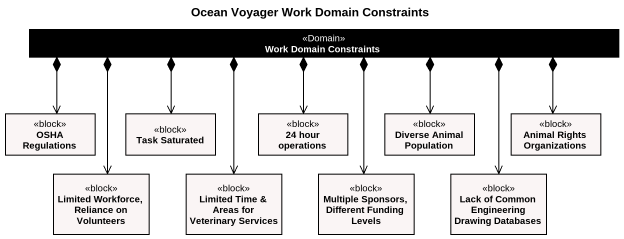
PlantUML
@startuml
title Ocean Voyager Work Domain Constraints
hide circle
hide empty members
class "Work Domain Constraints" as Work_Domain_Constraints <<Domain>> #000000
class "OSHA Regulations" as OSHA_Regulations <<block>> #FAF5F5
class "Task Saturated" as Task_Saturated <<block>> #FAF5F5
class "24 hour operations" as c24_hour_operations <<block>> #FAF5F5
class "Diverse Animal Population" as Diverse_Animal_Population <<block>> #FAF5F5
class "Animal Rights Organizations" as Animal_Rights_Organizations <<block>> #FAF5F5
class "Limited Workforce, Reliance on Volunteers" as Limited_Workforce_Reliance <<block>> #FAF5F5
class "Limited Time & Areas for Veterinary Services" as Limited_Time_Areas_for <<block>> #FAF5F5
class "Multiple Sponsors, Different Funding Levels" as Multiple_Sponsors_Different <<block>> #FAF5F5
class "Lack of Common Engineering Drawing Databases" as Lack_of_Common_Engineering <<block>> #FAF5F5
Work_Domain_Constraints *-left-> OSHA_Regulations
Work_Domain_Constraints *-left-> Task_Saturated
Work_Domain_Constraints *--> c24_hour_operations
Work_Domain_Constraints *--> Diverse_Animal_Population
Work_Domain_Constraints *-right-> Animal_Rights_Organizations
Work_Domain_Constraints *--> Limited_Workforce_Reliance
Work_Domain_Constraints *--> Limited_Time_Areas_for
Work_Domain_Constraints *--> Multiple_Sponsors_Different
Work_Domain_Constraints *--> Lack_of_Common_Engineering
@enduml
